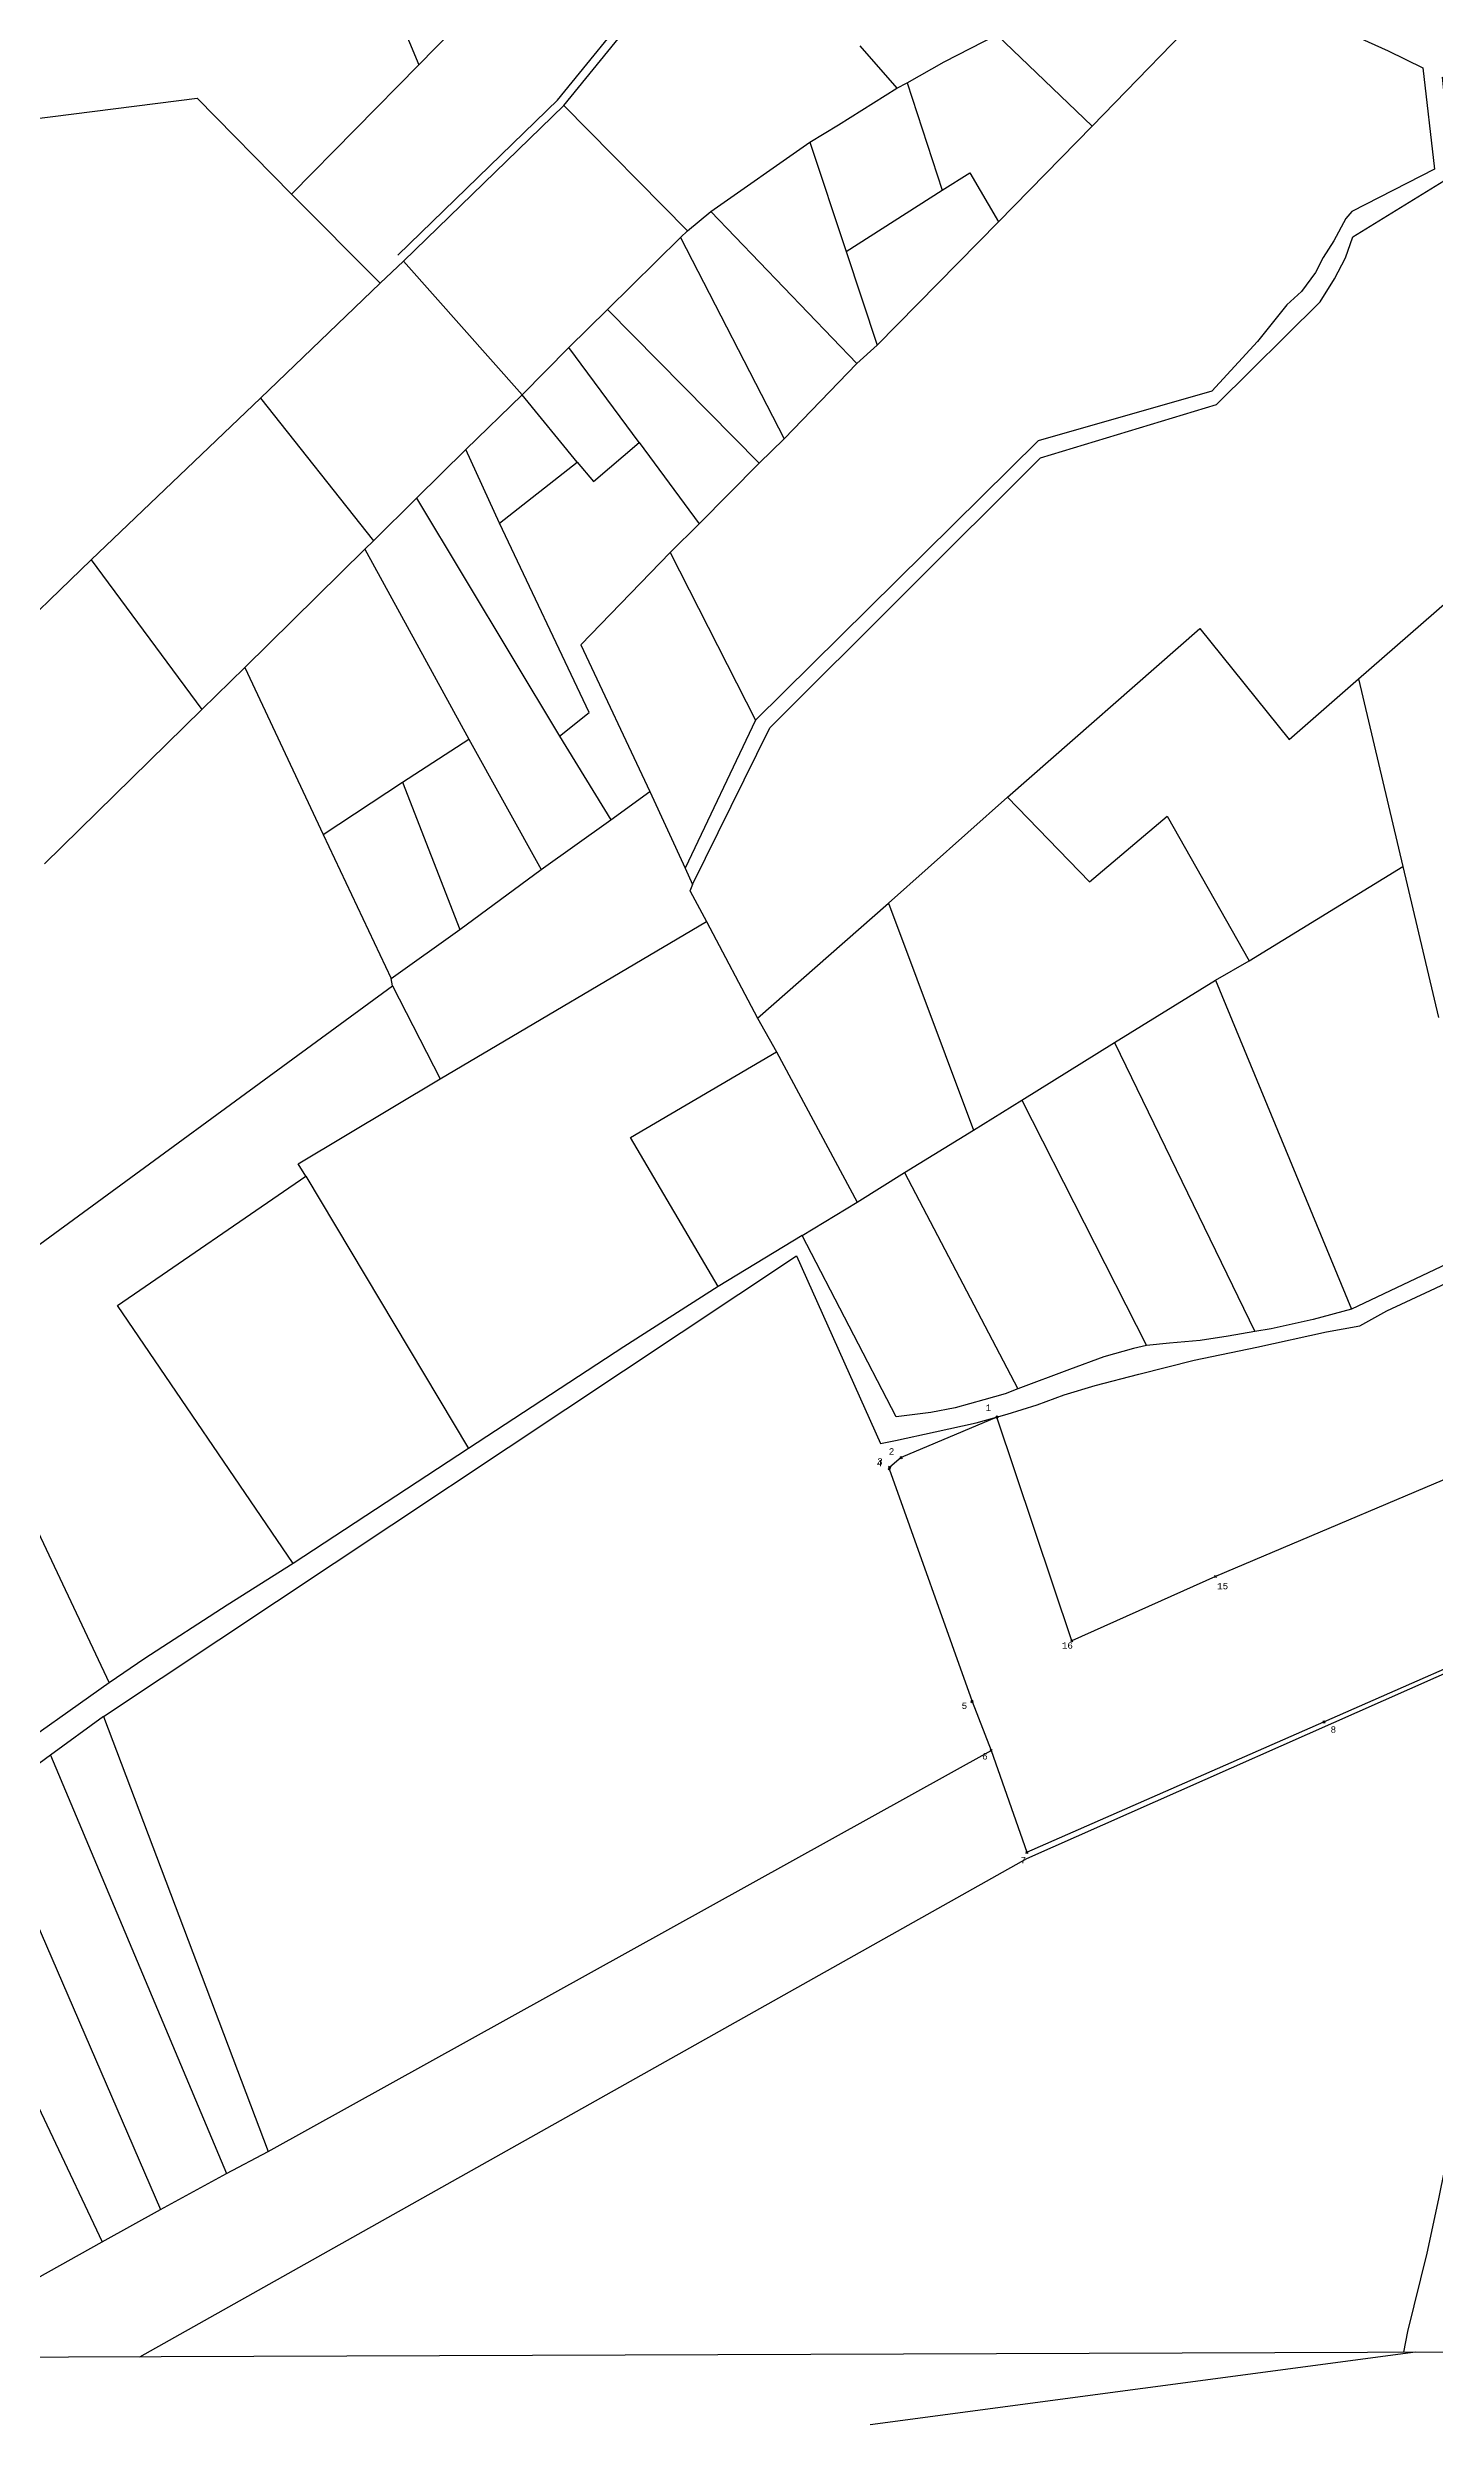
# Model space of a CAD drawing. Header units: millimetres. Extents: x 150192 to 154662, y -198734 to -196104.
# Drawn here: x 151294 to 151947, y -198706 to -197588 of the extents above; entities that cross this region are included whole.
import ezdxf

# ---------------------------------------------------------------- set-up
doc = ezdxf.new("R2010")
doc.units = ezdxf.units.MM
doc.header["$PDMODE"] = 35
doc.header["$PDSIZE"] = 0.5
for name, color, linetype in [('2', 7, 'Continuous'), ('43', 7, 'Continuous'), ('CVL_CUADCON_TX', 2, 'Continuous'), ('CVL_PUNTO', 250, 'Continuous'), ('CVL_PUNTO_NUM', 2, 'Continuous')]:
    doc.layers.add(name, color=color, linetype=linetype)
doc.styles.add('MONOTXT4', font='Monotxt4.shx')

msp = doc.modelspace()

# ---------------------------------------------------------------- linework, layer by layer
at = {"layer": '2', "color": 1, "linetype": 'Continuous'}
for p, q in [((151468.75513, -197596.39363), (151593.82213, -197468.24463)), ((151423.14613, -197486.43163), (151468.75513, -197596.39363)), ((151533.97447, -197613.06527), (151611.56947, -197517.52727)), ((151536.96313, -197615.49263), (151614.55813, -197519.95463)), ((151850.51813, -197557.96263), (151785.27513, -197625.27863)), ((151676.04013, -197587.47463), (151693.44213, -197607.31063)), ((151740.43513, -197582.29663), (151785.27513, -197625.27863)), ((151408.93813, -197657.11563), (151468.75513, -197596.39363)), ((151693.44213, -197607.31063), (151698.26913, -197604.89863)), ((151698.26913, -197604.89863), (151714.78613, -197655.36463)), ((151458.84448, -197685.89888), (151534.28248, -197612.72888)), ((151461.52513, -197688.66263), (151536.96313, -197615.49263)), ((151536.96313, -197615.49263), (151595.01413, -197674.36863)), ((151785.27513, -197625.27863), (151741.33313, -197670.12163)), ((151606.06313, -197665.34963), (151652.54713, -197632.70963)), ((151652.54713, -197632.70963), (151669.69913, -197684.19263)), ((151408.93813, -197657.11563), (151450.60313, -197699.07863)), ((151595.01413, -197674.36863), (151606.06313, -197665.34963)), ((151606.06313, -197665.34963), (151674.65813, -197736.81363)), ((151669.69913, -197684.19263), (151714.78613, -197655.36463)), ((151591.83913, -197677.54363), (151595.01413, -197674.36863)), ((151741.33313, -197670.12163), (151684.18313, -197728.17563)), ((151557.54913, -197711.33463), (151591.83913, -197677.54363)), ((151591.83913, -197677.54363), (151640.49513, -197772.12863)), ((151669.69913, -197684.19263), (151684.18313, -197728.17563)), ((151394.34113, -197753.06663), (151450.60313, -197699.07863)), ((151450.60313, -197699.07863), (151461.52513, -197688.66263)), ((151461.52513, -197688.66263), (151517.29013, -197751.47663)), ((151539.26113, -197729.24563), (151557.54913, -197711.33463)), ((151557.54913, -197711.33463), (151628.81113, -197783.56163)), ((151517.29013, -197751.47663), (151539.26113, -197729.24563)), ((151572.28913, -197773.87363), (151539.26113, -197729.24563)), ((151684.18313, -197728.17563), (151674.65813, -197736.81363)), ((151674.65813, -197736.81363), (151640.49513, -197772.12863)), ((151910.53613, -197885.00163), (152082.92113, -197734.49263)), ((151314.71213, -197829.02963), (151394.34113, -197753.06663)), ((151394.34113, -197753.06663), (151447.44013, -197820.07363)), ((151490.87413, -197777.13663), (151517.29013, -197751.47663)), ((151543.20413, -197783.13663), (151517.29013, -197751.47663)), ((151467.63313, -197800.00263), (151490.87413, -197777.13663)), ((151506.75413, -197811.84263), (151490.87413, -197777.13663)), ((151572.28913, -197773.87363), (151600.61713, -197812.14463)), ((151640.49513, -197772.12863), (151628.81113, -197783.56163)), ((151506.75413, -197811.84263), (151543.20413, -197783.13663)), ((151628.81113, -197783.56163), (151600.61713, -197812.14463)), ((151447.44013, -197820.07363), (151467.63313, -197800.00263)), ((151467.63313, -197800.00263), (151534.96113, -197911.88163)), ((151443.37613, -197824.01163), (151447.44013, -197820.07363)), ((151600.61713, -197812.14463), (151586.90113, -197825.60963)), ((151241.94013, -197899.40463), (151314.71213, -197829.02963)), ((151314.71213, -197829.02963), (151366.79413, -197899.46863)), ((151386.98713, -197879.65163), (151443.37613, -197824.01163)), ((151443.37613, -197824.01163), (151492.28513, -197913.38563)), ((151586.90113, -197825.60963), (151627.02613, -197904.36563)), ((151366.79413, -197899.46863), (151386.98713, -197879.65163)), ((151386.98713, -197879.65163), (151423.82913, -197958.21563)), ((151910.53613, -197885.00163), (151931.39113, -197973.13663)), ((151292.88013, -197972.00263), (151366.79413, -197899.46863)), ((151627.02613, -197904.36563), (151593.92213, -197974.02663)), ((151461.16913, -197933.57863), (151492.28513, -197913.38563)), ((151492.28513, -197913.38563), (151526.33013, -197974.53663)), ((151534.96113, -197911.88163), (151559.09813, -197951.29463)), ((151423.82913, -197958.21563), (151461.16913, -197933.57863)), ((151461.16913, -197933.57863), (151488.10213, -198002.85963)), ((151559.09813, -197951.29463), (151577.38613, -197937.95863)), ((151577.38613, -197937.95863), (151593.92213, -197974.02663)), ((151689.54413, -197990.37963), (151745.55213, -197940.58563)), ((151526.33013, -197974.53663), (151559.09813, -197951.29463)), ((151423.82913, -197958.21563), (151455.84313, -198025.84763)), ((151488.10213, -198002.85963), (151526.33013, -197974.53663)), ((151593.92213, -197974.02663), (151597.48613, -197981.72563)), ((151859.09713, -198017.59863), (151931.39113, -197973.13663)), ((151931.39113, -197973.13663), (151948.12013, -198044.18863)), ((151478.83813, -198073.01263), (151604.06513, -197999.10563)), ((151604.06513, -197999.10563), (151627.94813, -198044.49163)), ((151627.94813, -198044.49163), (151689.54413, -197990.37963)), ((151689.54413, -197990.37963), (151729.46713, -198097.14063)), ((151455.84313, -198025.84763), (151488.10213, -198002.85963)), ((151843.24213, -198026.61463), (151859.09713, -198017.59863)), ((151269.27513, -198166.32263), (151456.47913, -198029.27963)), ((151456.47913, -198029.27963), (151455.84313, -198025.84763)), ((151456.47913, -198029.27963), (151478.83813, -198073.01263)), ((151795.84613, -198055.94763), (151843.24213, -198026.61463)), ((151843.24213, -198026.61463), (151907.15913, -198181.21463)), ((151627.94813, -198044.49163), (151636.96813, -198060.38363)), ((151752.22313, -198083.06063), (151795.84613, -198055.94763)), ((151795.84613, -198055.94763), (151861.85113, -198191.70163)), ((151636.96813, -198060.38363), (151674.90713, -198131.03263)), ((151729.46713, -198097.14063), (151752.22313, -198083.06063)), ((151752.22313, -198083.06063), (151810.88613, -198198.33563)), ((151697.02713, -198116.96263), (151729.46713, -198097.14063)), ((151415.71713, -198118.73563), (151492.06513, -198246.76163)), ((151674.90713, -198131.03263), (151697.02713, -198116.96263)), ((151697.02713, -198116.96263), (151750.37413, -198218.71863)), ((151649.00213, -198146.68563), (151674.90713, -198131.03263)), ((151649.00213, -198146.68563), (151609.41713, -198170.68963)), ((151972.82413, -198150.20163), (151907.15913, -198181.21463)), ((151492.06513, -198246.76163), (151409.63913, -198300.86263)), ((151283.25813, -198272.07463), (151323.14813, -198356.86863)), ((151754.62013, -198439.44663), (151992.25113, -198334.20363)), ((151323.14813, -198356.86863), (151271.96613, -198393.31963)), ((151320.50813, -198372.80963), (151295.59013, -198390.91663)), ((151320.50813, -198372.80963), (151397.98113, -198577.16563)), ((151295.59013, -198390.91663), (151264.72813, -198413.65163)), ((151295.59013, -198390.91663), (151378.42213, -198587.57763)), ((151397.98113, -198577.16563), (151737.84913, -198388.72663)), ((151264.72813, -198413.65163), (151347.30613, -198604.46563)), ((151233.10413, -198436.25863), (151319.87313, -198619.70363)), ((151337.66013, -198673.71463), (151754.62013, -198439.44663)), ((151378.42213, -198587.57763), (151397.98113, -198577.16563)), ((151347.30613, -198604.46563), (151378.42213, -198587.57763)), ((151319.87313, -198619.70363), (151347.30613, -198604.46563)), ((151289.39113, -198636.71963), (151319.87313, -198619.70363)), ((151681.02213, -198705.51161), (151937.33313, -198671.43961))]:
    msp.add_line(p, q, dxfattribs=at)
for points in [[(151850.51813, -197557.96263), (151857.43113, -197560.90663), (151880.46813, -197570.46563), (151900.82213, -197579.17663), (151924.51113, -197589.74263), (151940.78713, -197597.75363), (151946.31313, -197645.46263), (151907.39213, -197665.25763), (151904.52713, -197668.60663), (151898.99113, -197679.11563), (151893.91613, -197686.94763), (151890.35313, -197693.99463), (151883.64713, -197702.99563), (151876.89313, -197709.20163), (151862.96013, -197726.44963), (151841.50813, -197749.78863), (151759.95513, -197773.16563), (151627.02613, -197904.36563)], [(151698.26913, -197604.89863), (151715.79613, -197594.99363), (151740.43513, -197582.29663)], [(151597.48613, -197981.72563), (151633.82413, -197908.07463), (151760.98313, -197781.15863), (151843.77513, -197755.98263), (151892.49813, -197707.81663), (151899.30013, -197697.03363), (151904.34013, -197687.16863), (151907.85213, -197677.19963), (151954.74913, -197648.38263), (151950.01213, -197602.18663), (151963.58313, -197608.07863), (151989.48013, -197621.40663), (152011.15513, -197633.02063), (152032.46813, -197645.78463), (152056.86813, -197660.66163), (152074.60613, -197672.46263), (152086.06413, -197681.05663)], [(151652.54713, -197632.70963), (151666.13613, -197624.58263), (151693.44213, -197607.31063)], [(151207.70613, -197631.95563), (151364.60613, -197611.97363), (151408.93813, -197657.11563)], [(151714.78613, -197655.36463), (151727.86713, -197647.10963), (151741.33313, -197670.12163)], [(151543.20413, -197783.13663), (151550.82513, -197792.16463), (151572.28913, -197773.87363)], [(151534.96113, -197911.88163), (151548.80413, -197900.83163), (151506.75413, -197811.84263)], [(151586.90113, -197825.60963), (151544.86413, -197869.05563), (151577.38613, -197937.95863)], [(151745.55213, -197940.58563), (151835.85013, -197861.32363), (151877.89713, -197913.58163), (151910.53613, -197885.00163)], [(151745.55213, -197940.58563), (151784.04113, -197980.38663), (151820.61713, -197949.52063), (151859.09713, -198017.59863)], [(151597.48613, -197981.72563), (151596.18913, -197984.86663), (151596.31613, -197984.86663), (151604.06513, -197999.10563)], [(151609.41713, -198170.68963), (151568.25813, -198100.63863), (151636.96813, -198060.38363)], [(151415.71713, -198118.73563), (151412.03313, -198112.88763), (151478.83813, -198073.01263)], [(151409.63913, -198300.86263), (151327.06813, -198179.56963), (151415.71713, -198118.73563)], [(151320.50813, -198372.80963), (151646.24313, -198156.13463), (151685.76013, -198244.37663)], [(151750.37413, -198218.71863), (151744.44313, -198221.09863), (151734.45413, -198223.92263), (151720.92313, -198227.69063), (151709.52513, -198229.90063), (151693.16713, -198231.80563), (151649.00213, -198146.68563)], [(151685.76013, -198244.37663), (151692.85213, -198242.99563), (151711.46013, -198238.89563), (151730.82713, -198234.65563), (151745.37013, -198230.61763), (151759.52513, -198226.20463), (151772.15113, -198221.56063), (151786.68713, -198217.14063), (151807.30813, -198211.86563), (151833.24113, -198205.23663), (151862.74313, -198199.18763), (151895.52813, -198191.94463), (151911.10613, -198189.03463), (151923.82013, -198182.10063), (151944.36613, -198172.50463), (151962.38813, -198163.96363), (151970.09313, -198161.30263)], [(151609.41713, -198170.68963), (151565.09213, -198199.00963), (151492.06513, -198246.76163)], [(151907.15913, -198181.21463), (151889.20213, -198186.19463), (151869.45513, -198190.56763), (151861.85113, -198191.70163)], [(151810.88613, -198198.33563), (151804.81013, -198199.70063), (151790.77613, -198203.73063), (151774.61213, -198209.57363), (151750.37413, -198218.71863)], [(151861.85113, -198191.70163), (151849.31013, -198193.92963), (151836.00513, -198196.04163), (151821.66813, -198197.27963), (151810.88613, -198198.33563)], [(151409.63913, -198300.86263), (151378.64913, -198320.41963), (151339.91313, -198345.43863), (151323.14813, -198356.86863)], [(151960.53313, -198534.52763), (151956.25713, -198559.12663), (151948.05813, -198599.42063), (151942.65413, -198624.92663), (151933.50713, -198661.80363), (151931.65313, -198671.60063)]]:
    msp.add_lwpolyline(points, dxfattribs=at)
at = {"layer": '43', "color": 1, "linetype": 'Continuous'}
msp.add_lwpolyline([(150379.71213, -196373.22563), (153782.32413, -196361.09063), (153790.66413, -198664.98163), (150387.79113, -198677.09663), (150379.71213, -196373.22563)], dxfattribs=at)
at = {"layer": 'CVL_CUADCON_TX', "color": 1, "lineweight": 30, "ltscale": 0.5, "flags": 128}
msp.add_lwpolyline([(151981.62246, -198248.34146), (151843.25547, -198306.96902), (151775.78867, -198337.18177), (151740.50382, -198231.9688), (151695.52259, -198251.06859), (151690.1301, -198255.5827), (151689.8863, -198256.30998), (151728.84869, -198365.71031), (151737.84913, -198388.72663), (151754.61694, -198436.57177), (151894.26728, -198375.25075), (151996.23353, -198330.47697), (151985.30761, -198246.80276), (151984.21049, -198240.62565), (151977.31157, -198159.88978), (151974.17353, -198160.15793), (151981.62246, -198248.34146)], dxfattribs=at)
at = {"layer": 'CVL_PUNTO', "color": 1, "ltscale": 0.5}
for p in [(151740.50382, -198231.9688), (151689.8863, -198256.30998), (151690.1301, -198255.5827), (151695.52259, -198251.06859), (151843.25547, -198306.96902), (151775.78867, -198337.18177), (151728.84869, -198365.71031), (151894.26728, -198375.25075)]:
    msp.add_point(p, dxfattribs=at)
at = {"layer": 'CVL_PUNTO', "color": 2, "ltscale": 0.5}
for p in [(151737.84913, -198388.72663), (151754.61694, -198436.57177)]:
    msp.add_point(p, dxfattribs=at)

# ---------------------------------------------------------------- texts
at = {"layer": 'CVL_PUNTO_NUM', "color": 1, "ltscale": 0.5, "style": 'MONOTXT4'}
for s, p in [('1', (151735.2456, -198229.07898)), ('2', (151689.69835, -198249.62697)), ('4', (151684.00679, -198255.11358)), ('3', (151684.25658, -198254.3572)), ('15', (151844.04681, -198312.91661)), ('16', (151771.04545, -198340.85626)), ('5', (151723.94384, -198369.1661)), ('8', (151897.38442, -198380.37749))]:
    msp.add_text(s, height=3, dxfattribs=at).set_placement(p)
at = {"layer": 'CVL_PUNTO_NUM', "color": 2, "ltscale": 0.5, "style": 'MONOTXT4'}
for s, p in [('6', (151733.58586, -198392.94853)), ('7', (151751.62712, -198441.77378))]:
    msp.add_text(s, height=3, dxfattribs=at).set_placement(p)

doc.saveas('drawing.dxf')
